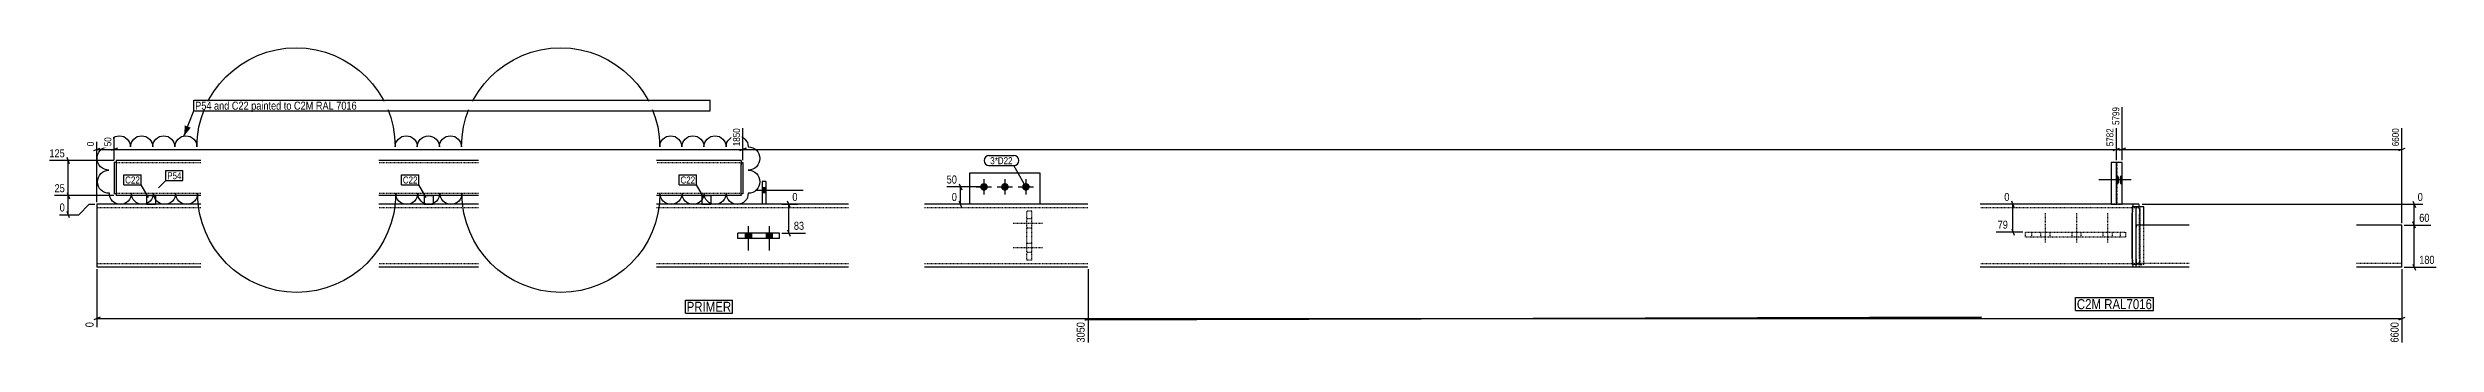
# Model space of a CAD drawing. Header units: millimetres. Extents: x 38 to 49577, y 9 to 1584.
# Drawn here: x 28348 to 35187, y 10 to 858 of the extents above; entities that cross this region are included whole.
import ezdxf

# ---------------------------------------------------------------- set-up
doc = ezdxf.new("R2010")
doc.units = ezdxf.units.MM
doc.linetypes.add('DXK_LINE_DOT2', pattern=[3.9198, 1.9599, -1.9599])
for name, color, linetype in [('MÅLSÆTNING', 7, 'Continuous'), ('STÅL', 7, 'Continuous'), ('TEKST', 7, 'Continuous')]:
    doc.layers.add(name, color=color, linetype=linetype)
doc.styles.add('Arial Narrow', font='ARIALN.TTF', dxfattribs={"height": 0.2})

msp = doc.modelspace()

# ---------------------------------------------------------------- hatches: boundary and pattern name
at = {"layer": 'STÅL', "linetype": 'Continuous'}
for points in [[(34271.7, 480.2), (34271.8, 482.9), (34272, 485.4), (34272.4, 487.8), (34273, 489.8), (34273.6, 491.4), (34274.3, 492.5), (34275.1, 493.1), (34275.9, 493.1), (34276.7, 492.5), (34277.4, 491.4), (34278.1, 489.8), (34278.6, 487.8), (34279, 485.4), (34279.3, 482.9), (34279.3, 480.2), (34279.3, 477.5), (34279, 474.9), (34278.6, 472.5), (34278.1, 470.5), (34277.4, 468.9), (34276.7, 467.8), (34275.9, 467.2), (34275.1, 467.2), (34274.3, 467.8), (34273.6, 468.9), (34273, 470.5), (34272.4, 472.5), (34272, 474.9), (34271.8, 477.5)], [(34280.3, 480.2), (34280.4, 482.9), (34280.6, 485.4), (34281, 487.8), (34281.5, 489.8), (34282.2, 491.4), (34282.9, 492.5), (34283.7, 493.1), (34284.4, 493.1), (34285.2, 492.5), (34285.9, 491.4), (34286.6, 489.8), (34287.1, 487.8), (34287.5, 485.4), (34287.7, 482.9), (34287.8, 480.2), (34287.7, 477.5), (34287.5, 474.9), (34287.1, 472.5), (34286.6, 470.5), (34285.9, 468.9), (34285.2, 467.8), (34284.4, 467.2), (34283.7, 467.2), (34282.9, 467.8), (34282.2, 468.9), (34281.5, 470.5), (34281, 472.5), (34280.6, 474.9), (34280.4, 477.5)], [(30404, 443.2), (30404, 457.2), (30394, 457.2), (30394, 443.2)], [(30404, 443.2), (30404, 457.2), (30394, 457.2), (30394, 443.2)], [(31029, 471.2, -1), (31029, 449.2, -1)], [(31089, 471.2, -1), (31089, 449.2, -1)], [(31149, 471.2, -1), (31149, 449.2, -1)], [(30363, 327.7), (30345, 327.7), (30345, 312.7), (30363, 312.7)], [(30423, 327.7), (30405, 327.7), (30405, 312.7), (30423, 312.7)]]:
    msp.add_hatch(color=96, dxfattribs=at).paths.add_polyline_path(points)
at = {"layer": 'TEKST', "linetype": 'Continuous'}
msp.add_hatch(color=7, dxfattribs=at).paths.add_polyline_path([(28757.7, 629.6), (28738.4, 604.9), (28740.9, 636.2)])

# ---------------------------------------------------------------- linework, layer by layer
at = {"layer": 'MÅLSÆTNING', "color": 7, "linetype": 'Continuous'}
for p, q in [((34288.3, 536.2), (34288.3, 688.7)), ((30339, 536.2), (30339, 627.8)), ((34271.3, 536.2), (34271.3, 627.8)), ((35089, 356.6), (35089, 627.8)), ((28480, 564), (28498, 571.2)), ((28489, 416.2), (28489, 589.4)), ((28489, 567.6), (28539, 567.6)), ((28548, 571.2), (28530, 564)), ((28548, 571.2), (28530, 564)), ((28539, 536.2), (28539, 602.2)), ((28539, 536.2), (28539, 602.2)), ((28539, 567.6), (30339, 567.6)), ((30330, 564), (30348, 571.2)), ((34262.3, 564), (34280.3, 571.2)), ((34297.3, 571.2), (34279.3, 564)), ((34288.3, 567.6), (35089, 567.6)), ((35080, 564), (35098, 571.2)), ((28538, 535.2), (28353.2, 535.2)), ((28410.9, 526.2), (28403.7, 544.2)), ((28538, 435.2), (28367.9, 435.2)), ((28403.7, 444.2), (28410.9, 426.2)), ((28407.3, 380.2), (28407.3, 435.2)), ((30473.7, 401.2), (30466.5, 419.2)), ((31023, 460.2), (30922.3, 460.2)), ((30958.2, 469.2), (30965.4, 451.2)), ((30965.4, 401.2), (30958.2, 419.2)), ((30961.8, 410.2), (30961.8, 460.2)), ((33978.9, 401.2), (33971.7, 419.2)), ((35120.3, 419.2), (35127.5, 401.2)), ((28382.5, 380.2), (28437.3, 380.2)), ((28410.9, 371.2), (28403.7, 389.2)), ((28437.3, 380.2), (28467.3, 410.2)), ((28467.3, 410.2), (28483, 410.2)), ((30450.4, 410.2), (30495, 410.2)), ((30470.1, 327.7), (30470.1, 410.2)), ((30983, 410.2), (30936.9, 410.2)), ((34013.9, 410.2), (33950.5, 410.2)), ((33975.3, 330.9), (33975.3, 410.2)), ((34344.8, 410.2), (35148.8, 410.2)), ((35095, 350.6), (35172.1, 350.6)), ((35095, 350.6), (35172.1, 350.6)), ((35127.5, 341.6), (35120.3, 359.6)), ((35127.5, 341.6), (35120.3, 359.6)), ((35123.9, 350.6), (35123.9, 410.2)), ((35123.9, 230.2), (35123.9, 350.6)), ((30450, 327.7), (30518.3, 327.7)), ((30466.5, 336.7), (30473.7, 318.7)), ((34003.8, 330.9), (33927.1, 330.9)), ((33971.7, 339.9), (33978.9, 321.9)), ((28489, 224.2), (28489, 58.3)), ((31327, 224.2), (31327, 14.4)), ((35089, 224.6), (35089, 14.4)), ((35095, 230.2), (35186.8, 230.2)), ((35120.3, 239.2), (35127.5, 221.2)), ((28498, 86.7), (28480, 79.5)), ((28489, 83.1), (31327, 83.1)), ((31318, 79.5), (33884.8, 86.7)), ((35080, 79.5), (35098, 86.7))]:
    msp.add_line(p, q, dxfattribs=at)
at = {"layer": 'STÅL', "color": 2, "linetype": 'Continuous'}
for p, q in [((28544, 530.2), (28539, 530.2)), ((28539, 530.2), (28539, 440.2)), ((28786.5, 535.2), (28544, 535.2)), ((28544, 535.2), (28544, 435.2)), ((29581.5, 535.2), (29296.5, 535.2)), ((30334, 535.2), (30091.5, 535.2)), ((30334, 535.2), (30334, 534.2)), ((30334, 534.2), (30334, 523.2)), ((30334, 530.2), (30339, 530.2)), ((30334, 435.2), (30334, 523.2)), ((30339, 530.2), (30339, 440.2)), ((30989, 410.2), (30989, 500.2)), ((30989, 500.2), (31189, 500.2)), ((31189, 500.2), (31189, 410.2)), ((34288.3, 530.2), (34256.4, 530.2)), ((34256.4, 530.2), (34256.4, 410.2)), ((34271.3, 410.2), (34271.3, 530.2)), ((34288.3, 410.2), (34288.3, 530.2)), ((28544, 440.2), (28539, 440.2)), ((28786.5, 435.2), (28544, 435.2)), ((28631.5, 435.2), (28631.5, 410.2)), ((28656.5, 435.2), (28656.5, 410.2)), ((29581.5, 435.2), (29296.5, 435.2)), ((29426.5, 435.2), (29426.5, 410.2)), ((29451.5, 435.2), (29451.5, 410.2)), ((30334, 435.2), (30091.5, 435.2)), ((30221.5, 435.2), (30221.5, 410.2)), ((30246.5, 435.2), (30246.5, 410.2)), ((30339, 440.2), (30334, 440.2)), ((30404, 475.2), (30394, 475.2)), ((30394, 475.2), (30394, 410.2)), ((30404, 475.2), (30404, 410.2)), ((28489, 410.2), (28489, 385.2)), ((28786.5, 410.2), (28489, 410.2)), ((28489, 385.2), (28489, 255.2)), ((28631.5, 410.2), (28656.5, 410.2)), ((29581.5, 410.2), (29296.5, 410.2)), ((29426.5, 410.2), (29451.5, 410.2)), ((30394, 410.2), (30091.5, 410.2)), ((30221.5, 410.2), (30246.5, 410.2)), ((30404, 410.2), (30394, 410.2)), ((30641.5, 410.2), (30404, 410.2)), ((31326.5, 410.2), (30859, 410.2)), ((34256.4, 410.2), (33881.3, 410.2)), ((34256.4, 410.2), (34271.3, 410.2)), ((34271.9, 410.2), (34271.3, 410.2)), ((34335.7, 410.2), (34271.9, 410.2)), ((34316.9, 394.7), (34316.7, 385.2)), ((34316.7, 255.2), (34316.7, 385.2)), ((34317.6, 402.8), (34316.9, 394.7)), ((34318.6, 408.3), (34317.6, 402.8)), ((34349.6, 402.7), (34317.7, 402.7)), ((34317.7, 237.7), (34317.7, 402.7)), ((34319.8, 410.2), (34318.6, 408.3)), ((34479.6, 350.6), (34326.8, 350.6)), ((34326.8, 350.6), (34326.8, 230.6)), ((34327.6, 350.6), (34327.6, 402.7)), ((34336.9, 408.3), (34335.7, 410.2)), ((34337.9, 402.8), (34336.9, 408.3)), ((34337.9, 402.7), (34337.9, 402.8)), ((34349.6, 350.6), (34349.6, 402.7)), ((35089, 350.6), (34959, 350.6)), ((35089, 230.6), (35089, 350.6)), ((30324, 312.7), (30324, 327.7)), ((30444, 327.7), (30324, 327.7)), ((30444, 312.7), (30324, 312.7)), ((30444, 312.7), (30444, 327.7)), ((28489, 255.2), (28489, 230.2)), ((28786.5, 230.2), (28489, 230.2)), ((29581.5, 230.2), (29296.5, 230.2)), ((30641.5, 230.2), (30091.5, 230.2)), ((31326.5, 230.2), (30859, 230.2)), ((34335.7, 230.2), (33881.3, 230.2)), ((34316.7, 255.2), (34316.9, 245.6)), ((34316.9, 245.6), (34317.6, 237.5)), ((34317.6, 237.5), (34318.6, 232.1)), ((34326.8, 237.7), (34317.7, 237.7)), ((34318.6, 232.1), (34319.8, 230.2)), ((34479.6, 230.6), (34326.8, 230.6)), ((34335.7, 230.2), (34336, 230.6)), ((35089, 230.6), (34959, 230.6))]:
    msp.add_line(p, q, dxfattribs=at)
at = {"layer": 'STÅL', "color": 7, "linetype": 'DXK_LINE_DOT2'}
for p, q in [((28544, 530.2), (28544, 440.2)), ((28786.5, 529.2), (28544, 529.2)), ((29581.5, 529.2), (29296.5, 529.2)), ((30334, 529.2), (30091.5, 529.2)), ((30334, 530.2), (30334, 531.6)), ((30334, 440.2), (30334, 530.2)), ((34273.4, 410.2), (34273.4, 530.2)), ((28786.5, 441.2), (28544, 441.2)), ((28631.5, 435.2), (28656.5, 435.2)), ((29581.5, 441.2), (29296.5, 441.2)), ((29426.5, 435.2), (29451.5, 435.2)), ((30334, 441.2), (30091.5, 441.2)), ((30221.5, 435.2), (30246.5, 435.2)), ((30334, 436.1), (30334, 435.2)), ((28489, 410.2), (28489, 402.8)), ((28786.5, 400.2), (28489, 400.2)), ((29581.5, 400.2), (29296.5, 400.2)), ((30641.5, 400.2), (30091.5, 400.2)), ((30404, 410.2), (30394, 410.2)), ((31326.5, 400.2), (30859, 400.2)), ((31189, 410.2), (30989, 410.2)), ((31166.5, 390.2), (31151.5, 390.2)), ((31151.5, 250.2), (31151.5, 390.2)), ((31166.5, 250.2), (31166.5, 390.2)), ((34335.7, 400.2), (33881.3, 400.2)), ((34271.3, 410.2), (34256.4, 410.2)), ((34271.3, 410.2), (34288.3, 410.2)), ((34317.9, 385.2), (34318.1, 390.9)), ((34317.9, 255.2), (34317.9, 385.2)), ((34318.1, 390.9), (34318.5, 395.8)), ((34318.5, 395.8), (34319.1, 399)), ((34319.1, 399), (34319.8, 400.2)), ((34327.2, 350.6), (34327.5, 350.1)), ((34327.5, 350.1), (34327.8, 348.7)), ((34327.6, 237.7), (34327.6, 350.6)), ((34327.8, 348.7), (34327.9, 346.6)), ((34327.9, 346.6), (34328, 344.1)), ((34328, 253.6), (34328, 344.1)), ((34335.7, 400.2), (34336.4, 399)), ((34336.4, 399), (34337, 395.8)), ((34337, 395.8), (34337.4, 390.9)), ((34337.4, 390.9), (34337.6, 385.2)), ((34337.6, 255.2), (34337.6, 385.2)), ((34338.6, 394.7), (34337.9, 402.7)), ((34338.8, 385.2), (34338.6, 394.7)), ((34338.8, 255.2), (34338.8, 385.2)), ((34339.7, 237.7), (34339.7, 402.7)), ((34349.6, 237.7), (34349.6, 350.6)), ((34011.3, 315.9), (34011.3, 330.9)), ((34011.3, 330.9), (34297.2, 330.9)), ((34297.2, 315.9), (34011.3, 315.9)), ((34029.2, 315.9), (34029.2, 330.9)), ((34283.4, 315.9), (34283.4, 330.9)), ((34297.2, 330.9), (34297.2, 315.9)), ((28786.5, 240.2), (28489, 240.2)), ((29581.5, 240.2), (29296.5, 240.2)), ((30641.5, 240.2), (30091.5, 240.2)), ((31326.5, 240.2), (30859, 240.2)), ((31166.5, 250.2), (31151.5, 250.2)), ((34335.7, 240.2), (33881.3, 240.2)), ((34318.1, 249.4), (34317.9, 255.2)), ((34318.5, 244.6), (34318.1, 249.4)), ((34319.1, 241.3), (34318.5, 244.6)), ((34319.8, 240.2), (34319.1, 241.3)), ((34327.6, 237.7), (34326.8, 237.7)), ((34349.6, 237.7), (34327.6, 237.7)), ((34328, 253.6), (34328.1, 248.6)), ((34328.1, 248.6), (34328.5, 244.4)), ((34328.5, 244.4), (34329, 241.6)), ((34329, 241.6), (34329.6, 240.6)), ((34479.6, 240.6), (34329.6, 240.6)), ((34336.4, 241.3), (34335.7, 240.2)), ((34336, 230.6), (34336.9, 232.1)), ((34337, 244.6), (34336.4, 241.3)), ((34336.9, 232.1), (34337.9, 237.5)), ((34337.4, 249.4), (34337, 244.6)), ((34337.6, 255.2), (34337.4, 249.4)), ((34337.9, 237.5), (34338.6, 245.6)), ((34338.6, 245.6), (34338.8, 255.2)), ((34340.7, 240.6), (34341, 240.1)), ((34341, 240.1), (34341.3, 238.7)), ((34341.3, 238.7), (34341.5, 236.6)), ((34341.5, 236.6), (34341.5, 234.1)), ((34341.5, 230.6), (34341.5, 234.1)), ((35089, 240.6), (34959, 240.6))]:
    msp.add_line(p, q, dxfattribs=at)
at = {"layer": 'STÅL', "color": 96, "linetype": 'Continuous'}
for p, q in [((31029, 482.2), (31029, 438.2)), ((31089, 482.2), (31089, 438.2)), ((31149, 482.2), (31149, 438.2)), ((34305.3, 480.2), (34220.9, 480.2)), ((34313.8, 480.2), (34229.5, 480.2)), ((30511.5, 450.2), (30374, 450.2)), ((30511.5, 450.2), (30374, 450.2)), ((30404, 457.2), (30394, 457.2)), ((30404, 457.2), (30394, 457.2)), ((30404, 443.2), (30394, 443.2)), ((30404, 443.2), (30394, 443.2)), ((31007, 460.2), (31051, 460.2)), ((31067, 460.2), (31111, 460.2)), ((31127, 460.2), (31171, 460.2)), ((30354, 347.7), (30354, 277.7)), ((30414, 347.7), (30414, 277.7)), ((30345, 327.7), (30345, 312.7)), ((30363, 327.7), (30363, 312.7)), ((30405, 327.7), (30405, 312.7)), ((30423, 327.7), (30423, 312.7))]:
    msp.add_line(p, q, dxfattribs=at)
at = {"layer": 'STÅL', "color": 96, "linetype": 'DXK_LINE_DOT2'}
for p, q in [((31196.5, 355.2), (31111.5, 355.2)), ((31166.5, 368.2), (31151.5, 368.2)), ((31166.5, 342.2), (31151.5, 342.2)), ((34068.4, 300.9), (34068.4, 385.9)), ((34157.7, 300.9), (34157.7, 385.9)), ((34247, 300.9), (34247, 385.9)), ((31196.5, 285.2), (31111.5, 285.2)), ((31166.5, 298.2), (31151.5, 298.2)), ((34055.4, 315.9), (34055.4, 330.9)), ((34081.4, 315.9), (34081.4, 330.9)), ((34144.7, 315.9), (34144.7, 330.9)), ((34170.7, 315.9), (34170.7, 330.9)), ((34234, 315.9), (34234, 330.9)), ((34260, 315.9), (34260, 330.9)), ((31166.5, 272.2), (31151.5, 272.2))]:
    msp.add_line(p, q, dxfattribs=at)
at = {"layer": 'TEKST', "color": 96, "linetype": 'Continuous'}
msp.add_lwpolyline([(30354, 441.7, -1), (30290.9, 441.7, -1), (30227.7, 441.7, -1), (30164.5, 441.7, -1), (30101.4, 441.7, -1), (29534.2, 441.7, -1), (29471, 441.7, -1), (29407.9, 441.7, -1), (29344.7, 441.7, -1), (28777.5, 441.7, -1), (28714.4, 441.7, -1), (28651.2, 441.7, -1), (28588, 441.7, -1), (28524.9, 441.7, -1), (28523.5, 508.2, -1), (28522, 574.7, -1), (28585.4, 574.7, -1), (28648.8, 574.7, -1), (28712.2, 574.7, -1), (28775.6, 574.7, -1), (29343, 574.7, -1), (29406.4, 574.7, -1), (29469.7, 574.7, -1), (29533.1, 574.7, -1), (30100.5, 574.7, -1), (30163.9, 574.7, -1), (30227.3, 574.7, -1), (30290.7, 574.7, -1), (30354, 574.7, -1), (30354, 508.2, -1), (30354, 441.7)], format="xyb", close=True, dxfattribs=at)

# ---------------------------------------------------------------- next in the draw order: wipeouts: each hides what was drawn before it
at = {"color": 0, "linetype": 'Continuous'}
for points, layer in [([(30334.8, 632), (30305.4, 632), (30305.4, 572.4), (30334.8, 572.4)], 'MÅLSÆTNING'), ([(35084.8, 632), (35055.4, 632), (35055.4, 572.4), (35084.8, 572.4)], 'MÅLSÆTNING'), ([(28534.8, 606.4), (28505.4, 606.4), (28505.4, 572.4), (28534.8, 572.4)], 'MÅLSÆTNING'), ([(30956.4, 465), (30956.4, 498.6), (30917.5, 498.6), (30917.5, 465)], 'MÅLSÆTNING'), ([(28401.9, 440), (28401.9, 473.6), (28363.1, 473.6), (28363.1, 440)], 'MÅLSÆTNING'), ([(30499.8, 415), (30499.8, 448.6), (30475.5, 448.6), (30475.5, 415)], 'MÅLSÆTNING'), ([(33969.9, 415), (33969.9, 448.6), (33945.7, 448.6), (33945.7, 415)], 'MÅLSÆTNING'), ([(35153.6, 415), (35153.6, 448.6), (35129.3, 448.6), (35129.3, 415)], 'MÅLSÆTNING'), ([(30518.7, 332.5), (30518.7, 366.1), (30479.9, 366.1), (30479.9, 332.5)], 'MÅLSÆTNING'), ([(33965.5, 335.7), (33965.5, 369.3), (33926.7, 369.3), (33926.7, 335.7)], 'MÅLSÆTNING'), ([(35187.2, 235), (35187.2, 268.6), (35133.7, 268.6), (35133.7, 235)], 'MÅLSÆTNING'), ([(28484.2, 77.7), (28450.6, 77.7), (28450.6, 53.5), (28484.2, 53.5)], 'MÅLSÆTNING'), ([(31322.2, 77.7), (31288.6, 77.7), (31288.6, 9.6), (31322.2, 9.6)], 'MÅLSÆTNING'), ([(30241.8, 681.2), (30241.8, 705.2), (28770.4, 705.2), (28770.4, 681.2)], 'TEKST'), ([(30305.4, 102.5), (30305.4, 132.5), (30177.6, 132.5), (30177.6, 102.5)], 'TEKST')]:
    msp.add_wipeout(points, dxfattribs=at).dxf.layer = layer
at = {"color": 0}
for points in [[(28612.2, 469.8), (28612.2, 490.8), (28570, 490.8), (28570, 469.8)], [(28731.3, 482.2), (28731.3, 503.2), (28690.4, 503.2), (28690.4, 482.2)], [(29407.2, 469.8), (29407.2, 490.8), (29365, 490.8), (29365, 469.8)], [(30202.2, 469.8), (30202.2, 490.8), (30160, 490.8), (30160, 469.8)]]:
    msp.add_wipeout(points, dxfattribs=at).dxf.layer = 'TEKST'

# ---------------------------------------------------------------- next in the draw order: linework, layer by layer
at = {"layer": 'MÅLSÆTNING', "color": 7, "linetype": 'Continuous'}
for p, q in [((30339, 536.2), (30339, 627.8)), ((30348, 571.2), (30330, 564)), ((30339, 567.6), (34271.3, 567.6)), ((31327, 224.2), (31327, 14.4)), ((33884.8, 86.7), (31318, 79.5)), ((31327, 83.1), (35089, 83.1))]:
    msp.add_line(p, q, dxfattribs=at)
at = {"layer": 'TEKST', "color": 7, "linetype": 'Continuous'}
for p, q in [((28766.8, 708.8), (30245.4, 708.8)), ((28766.8, 677.6), (28766.8, 708.8)), ((30245.4, 677.6), (30245.4, 708.8)), ((28738.4, 604.9), (28766.8, 677.6)), ((28766.8, 677.6), (30245.4, 677.6)), ((30174, 136.1), (30309, 136.1)), ((30174, 98.9), (30174, 136.1)), ((30174, 98.9), (30309, 98.9)), ((30309, 98.9), (30309, 136.1))]:
    msp.add_line(p, q, dxfattribs=at)

# ---------------------------------------------------------------- next in the draw order: texts
at = {"layer": 'MÅLSÆTNING', "color": 3, "linetype": 'Continuous', "style": 'Arial Narrow'}
for s, height, p in [('1850', 20.04, (30330.6, 576.6)), ('6600', 20.04, (35080.6, 576.6)), ('0', 22.9, (28479.4, 58.3)), ('3050', 22.91, (31317.4, 14.4))]:
    msp.add_text(s, height=height, rotation=90.00021, dxfattribs=at).set_placement(p)
for s, height, p in [('0', 22.9, (30480.3, 419.8)), ('0', 22.9, (33950.5, 419.8)), ('0', 22.9, (35134.1, 419.8)), ('83', 22.91, (30484.7, 337.3)), ('79', 22.91, (33931.5, 340.5)), ('180', 22.91, (35138.5, 239.8))]:
    msp.add_text(s, height=height, dxfattribs=at).set_placement(p)
at = {"layer": 'TEKST', "color": 3, "linetype": 'Continuous', "style": 'Arial Narrow'}
for s, height, p in [('P54 and C22 painted to C2M RAL 7016', 22.906, (28770.4, 681.2)), ('PRIMER', 28.63, (30177.6, 102.5))]:
    msp.add_text(s, height=height, dxfattribs=at).set_placement(p)

# ---------------------------------------------------------------- next in the draw order: wipeouts: each hides what was drawn before it
at = {"color": 0, "linetype": 'Continuous'}
for points in [[(28484.8, 593.6), (28455.4, 593.6), (28455.4, 572.4), (28484.8, 572.4)], [(28401.9, 385), (28401.9, 418.6), (28377.7, 418.6), (28377.7, 385)], [(30956.4, 415), (30956.4, 448.6), (30932.1, 448.6), (30932.1, 415)]]:
    msp.add_wipeout(points, dxfattribs=at).dxf.layer = 'MÅLSÆTNING'
at = {"color": 0}
for points in [[(28612.2, 469.8), (28612.2, 490.8), (28570, 490.8), (28570, 469.8)], [(28731.3, 482.2), (28731.3, 503.2), (28690.4, 503.2), (28690.4, 482.2)], [(29407.2, 469.8), (29407.2, 490.8), (29365, 490.8), (29365, 469.8)], [(30202.2, 469.8), (30202.2, 490.8), (30160, 490.8), (30160, 469.8)]]:
    msp.add_wipeout(points, dxfattribs=at).dxf.layer = 'TEKST'

# ---------------------------------------------------------------- next in the draw order: linework, layer by layer
at = {"layer": 'MÅLSÆTNING', "color": 7, "linetype": 'Continuous'}
for p, q in [((28407.3, 435.2), (28407.3, 535.2)), ((28538, 435.2), (28367.9, 435.2)), ((28403.7, 444.2), (28410.9, 426.2))]:
    msp.add_line(p, q, dxfattribs=at)
at = {"layer": 'TEKST', "color": 7, "linetype": 'Continuous'}
for p, q in [((28566.4, 494.4), (28615.8, 494.4)), ((28566.4, 466.2), (28566.4, 494.4)), ((28615.8, 466.2), (28615.8, 494.4)), ((28686.8, 506.8), (28734.9, 506.8)), ((28686.8, 478.6), (28686.8, 506.8)), ((28734.9, 478.6), (28734.9, 506.8)), ((29361.4, 494.4), (29410.8, 494.4)), ((29361.4, 466.2), (29361.4, 494.4)), ((29410.8, 466.2), (29410.8, 494.4)), ((30156.4, 494.4), (30205.8, 494.4)), ((30156.4, 466.2), (30156.4, 494.4)), ((30205.8, 466.2), (30205.8, 494.4)), ((28566.4, 466.2), (28615.8, 466.2)), ((28636.8, 429.9), (28615.8, 466.2)), ((28665.5, 457.4), (28686.8, 478.6)), ((28686.8, 478.6), (28734.9, 478.6)), ((29361.4, 466.2), (29410.8, 466.2)), ((29431.8, 429.9), (29410.8, 466.2)), ((30156.4, 466.2), (30205.8, 466.2)), ((30226.8, 429.9), (30205.8, 466.2))]:
    msp.add_line(p, q, dxfattribs=at)

# ---------------------------------------------------------------- next in the draw order: texts
at = {"layer": 'MÅLSÆTNING', "color": 3, "linetype": 'Continuous', "style": 'Arial Narrow'}
for s, height, p in [('0', 20, (28480.6, 576.6)), ('50', 20.04, (28530.6, 576.6))]:
    msp.add_text(s, height=height, rotation=90.00021, dxfattribs=at).set_placement(p)
for s, height, p in [('50', 22.91, (30922.3, 469.8)), ('25', 22.91, (28367.9, 444.8)), ('0', 22.9, (28382.5, 389.8)), ('0', 22.9, (30936.9, 419.8))]:
    msp.add_text(s, height=height, dxfattribs=at).set_placement(p)
at = {"layer": 'TEKST', "color": 3, "style": 'Arial Narrow'}
for s, p in [('C22', (28570, 469.8)), ('P54', (28690.4, 482.2)), ('C22', (29365, 469.8)), ('C22', (30160, 469.8))]:
    msp.add_text(s, height=20.04, dxfattribs=at).set_placement(p)

# ---------------------------------------------------------------- next in the draw order: wipeouts: each hides what was drawn before it
at = {"color": 0, "linetype": 'Continuous'}
for points, layer in [([(34267.1, 632), (34237.7, 632), (34237.7, 572.4), (34267.1, 572.4)], 'MÅLSÆTNING'), ([(35172.6, 355.4), (35172.6, 389), (35133.7, 389), (35133.7, 355.4)], 'MÅLSÆTNING'), ([(35084.2, 77.7), (35050.6, 77.7), (35050.6, 9.6), (35084.2, 9.6)], 'MÅLSÆTNING'), ([(34373.8, 110), (34373.8, 140), (34158.2, 140), (34158.2, 110)], 'TEKST')]:
    msp.add_wipeout(points, dxfattribs=at).dxf.layer = layer
at = {"color": 0}
msp.add_wipeout([(31111, 525.1), (31111, 546.1), (31047, 546.1), (31047, 525.1)], dxfattribs=at).dxf.layer = 'TEKST'

# ---------------------------------------------------------------- next in the draw order: linework, layer by layer
at = {"layer": 'MÅLSÆTNING', "color": 7, "linetype": 'Continuous'}
for p, q in [((34288.3, 536.2), (34288.3, 688.7)), ((34271.3, 536.2), (34271.3, 627.8)), ((34262.3, 564), (34280.3, 571.2)), ((34271.3, 567.6), (34288.3, 567.6)), ((34297.3, 571.2), (34279.3, 564))]:
    msp.add_line(p, q, dxfattribs=at)
at = {"layer": 'TEKST', "color": 7, "linetype": 'Continuous'}
for p, q in [((34154.6, 143.6), (34377.4, 143.6)), ((34154.6, 106.4), (34154.6, 143.6)), ((34377.4, 106.4), (34377.4, 143.6)), ((34154.6, 106.4), (34377.4, 106.4))]:
    msp.add_line(p, q, dxfattribs=at)

# ---------------------------------------------------------------- next in the draw order: texts
at = {"layer": 'MÅLSÆTNING', "color": 3, "linetype": 'Continuous', "style": 'Arial Narrow'}
for s, height, p in [('5782', 20.04, (34262.9, 576.6)), ('6600', 22.91, (35079.4, 14.4))]:
    msp.add_text(s, height=height, rotation=90.00021, dxfattribs=at).set_placement(p)
msp.add_text('60', height=22.91, dxfattribs=at).set_placement((35138.5, 360.2))
at = {"layer": 'TEKST', "color": 3, "linetype": 'Continuous', "style": 'Arial Narrow'}
msp.add_text('C2M RAL7016', height=28.633, dxfattribs=at).set_placement((34158.2, 110))

# ---------------------------------------------------------------- next in the draw order: wipeouts: each hides what was drawn before it
at = {"color": 0, "linetype": 'Continuous'}
msp.add_wipeout([(28401.9, 540), (28401.9, 573.6), (28348.4, 573.6), (28348.4, 540)], dxfattribs=at).dxf.layer = 'MÅLSÆTNING'
at = {"color": 0}
msp.add_wipeout([(31111, 525.1), (31111, 546.1), (31047, 546.1), (31047, 525.1)], dxfattribs=at).dxf.layer = 'TEKST'

# ---------------------------------------------------------------- next in the draw order: linework, layer by layer
at = {"layer": 'TEKST', "color": 7, "linetype": 'Continuous'}
for p, q in [((31043.4, 549.7), (31114.6, 549.7)), ((31043.4, 521.5), (31114.6, 521.5)), ((31149, 460.2), (31114.6, 521.5))]:
    msp.add_line(p, q, dxfattribs=at)
for centre, start, end in [((31043.4, 535.6), 90, 270), ((31114.6, 535.6), 270, 90)]:
    msp.add_arc(centre, 14.1, start, end, dxfattribs=at)

# ---------------------------------------------------------------- next in the draw order: texts
at = {"layer": 'MÅLSÆTNING', "color": 3, "linetype": 'Continuous', "style": 'Arial Narrow'}
msp.add_text('125', height=22.91, dxfattribs=at).set_placement((28353.2, 544.8))
at = {"layer": 'TEKST', "color": 3, "style": 'Arial Narrow'}
msp.add_text('3*D22', height=20.04, dxfattribs=at).set_placement((31047, 525.1))

# ---------------------------------------------------------------- next in the draw order: wipeouts: each hides what was drawn before it
at = {"color": 0, "linetype": 'Continuous'}
msp.add_wipeout([(34284.1, 692.9), (34254.7, 692.9), (34254.7, 633.3), (34284.1, 633.3)], dxfattribs=at).dxf.layer = 'MÅLSÆTNING'

# ---------------------------------------------------------------- next in the draw order: texts
at = {"layer": 'MÅLSÆTNING', "color": 3, "linetype": 'Continuous', "style": 'Arial Narrow'}
msp.add_text('5799', height=20.04, rotation=90.00021, dxfattribs=at).set_placement((34279.9, 637.5))

doc.saveas('drawing.dxf')
